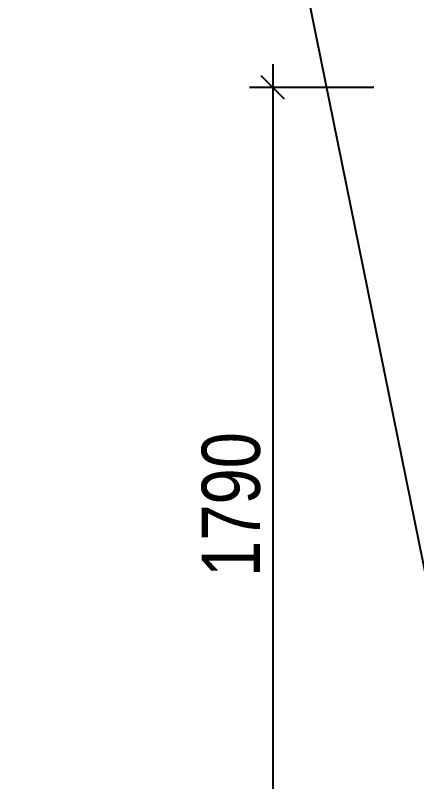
# Model space of a CAD drawing. Header units: millimetres. Extents: x -294625 to 2136527, y -251383 to 128331.
# Drawn here: x 1506321 to 1507182, y -178181 to -176536 of the extents above; entities that cross this region are included whole.
import ezdxf

# ---------------------------------------------------------------- set-up
doc = ezdxf.new("R2010")
doc.units = ezdxf.units.MM
doc.layers.get('Defpoints').update_dxf_attribs({"lineweight": 0})
doc.layers.add('0-2', color=253, linetype='Continuous', lineweight=18)
doc.layers.add('N3-NOTE', color=11, linetype='Continuous', lineweight=13)
doc.styles.add('Arial_1', font='arial.ttf', dxfattribs={"width": 0.8, "height": 125})
doc.styles.add('P-VNTIMEH', font='vntimeh.shx', dxfattribs={"width": 0.75, "height": 300})
doc.dimstyles.new('Arial_2_5mm_W0_8', dxfattribs={"dimscale": 304.8, "dimtxt": 127.532425, "dimasz": 0.164042, "dimexe": 0.164042, "dimexo": 0.0625, "dimgap": 0.082021, "dimtad": 1, "dimdec": 0, "dimrnd": 10, "dimzin": 0, "dimdsep": 46, "dimtxsty": 'Arial_1', "dimblk1": 'OBLIQUE', "dimblk2": 'OBLIQUE', "dimsah": 1, "dimcen": 0.09, "dimdle": 0.164042, "dimazin": 0, "dimtfac": 1, "dimtdec": 4, "dimtix": 1, "dimtmove": 0, "dimatfit": 3, "dimfxl": 1.148294, "dimfxlon": 1, "dimtvp": 1, "dimtolj": 1, "dimtzin": 0, "dimarcsym": 2})
doc.dimstyles.new('N-NOTE', dxfattribs={"dimtxt": 200, "dimasz": 30, "dimexe": 50, "dimexo": 50, "dimgap": 100, "dimtad": 1, "dimdec": 0, "dimdsep": 46, "dimtxsty": 'P-VNTIMEH', "dimblk": 'OPEN30', "dimcen": 0, "dimse1": 1, "dimse2": 1, "dimclrd": 256, "dimclre": 7, "dimclrt": 256, "dimadec": 0, "dimazin": 0, "dimtfac": 1, "dimtdec": 0, "dimtix": 1, "dimtmove": 2, "dimatfit": 3, "dimldrblk": 'OPEN30', "dimfxl": 1, "dimtolj": 1, "dimtzin": 0, "dimarcsym": 0})

# ---------------------------------------------------------------- blocks, each defined once
blk = doc.blocks.new('_Open30')
at = {"color": 0, "linetype": 'ByBlock', "lineweight": -2}
for p, q in [((-1, 0.268), (0, 0)), ((0, 0), (-1, -0.268)), ((0, 0), (-1, 0))]:
    blk.add_line(p, q, dxfattribs=at)
blk = doc.blocks.new('_Oblique')
at = {"color": 0, "linetype": 'ByBlock', "lineweight": -2}
blk.add_line((-0.5, -0.5), (0.5, 0.5), dxfattribs=at)
blk = doc.blocks.new('*D413')
at = {"layer": '0-2', "color": 0, "lineweight": -2, "transparency": 16777216}
for p, q in [((1506873.1, -176641), (1506873.1, -178531.2)), ((1507090.1, -176691), (1506823.1, -176691)), ((1507090.1, -178481.2), (1506823.1, -178481.2))]:
    blk.add_line(p, q, dxfattribs=at)
at = {"layer": 'Defpoints', "color": 0, "transparency": 16777216}
for p in [(1507109.1, -176691), (1506873.1, -178481.2), (1507109.1, -178481.2)]:
    blk.add_point(p, dxfattribs=at)
at = {"layer": '0-2', "color": 0, "lineweight": -2, "transparency": 16777216, "xscale": 50, "yscale": 50, "zscale": 50}
for p, rotation in [((1506873.1, -176691), 90), ((1506873.1, -178481.2), 270)]:
    blk.add_blockref('_Oblique', p, dxfattribs=dict(at, rotation=rotation))
at = {"layer": '0-2', "color": 0, "transparency": 16777216, "insert": (1506784.2, -177586.1), "char_height": 125, "attachment_point": 5, "rotation": 90, "style": 'Arial_1'}
blk.add_mtext('\\A1;1790', dxfattribs=at)

msp = doc.modelspace()

# ---------------------------------------------------------------- dimensions: what is measured, and where the dimension line sits
at = {"layer": '0-2'}
dim = msp.add_linear_dim(base=(1506873.1, -178481.2), p1=(1507109.1, -176691), p2=(1507109.1, -178481.2), angle=90, dimstyle='Arial_2_5mm_W0_8', override={"dimpost": '<>', "dimfxl": 300}, dxfattribs=at)
dim.commit()
dim.dimension.update_dxf_attribs({"geometry": '*D413', "text_midpoint": (1506784.2, -177586.1)})

# ---------------------------------------------------------------- leaders
at = {"layer": 'N3-NOTE'}
msp.add_leader([(1507286.5, -178158.9), (1506644.4, -174988.3), (1504583.3, -174988.3)], dimstyle='N-NOTE', override={"dimasz": 100, "dimgap": 100, "dimtad": 0}, dxfattribs=at)

doc.saveas('drawing.dxf')
